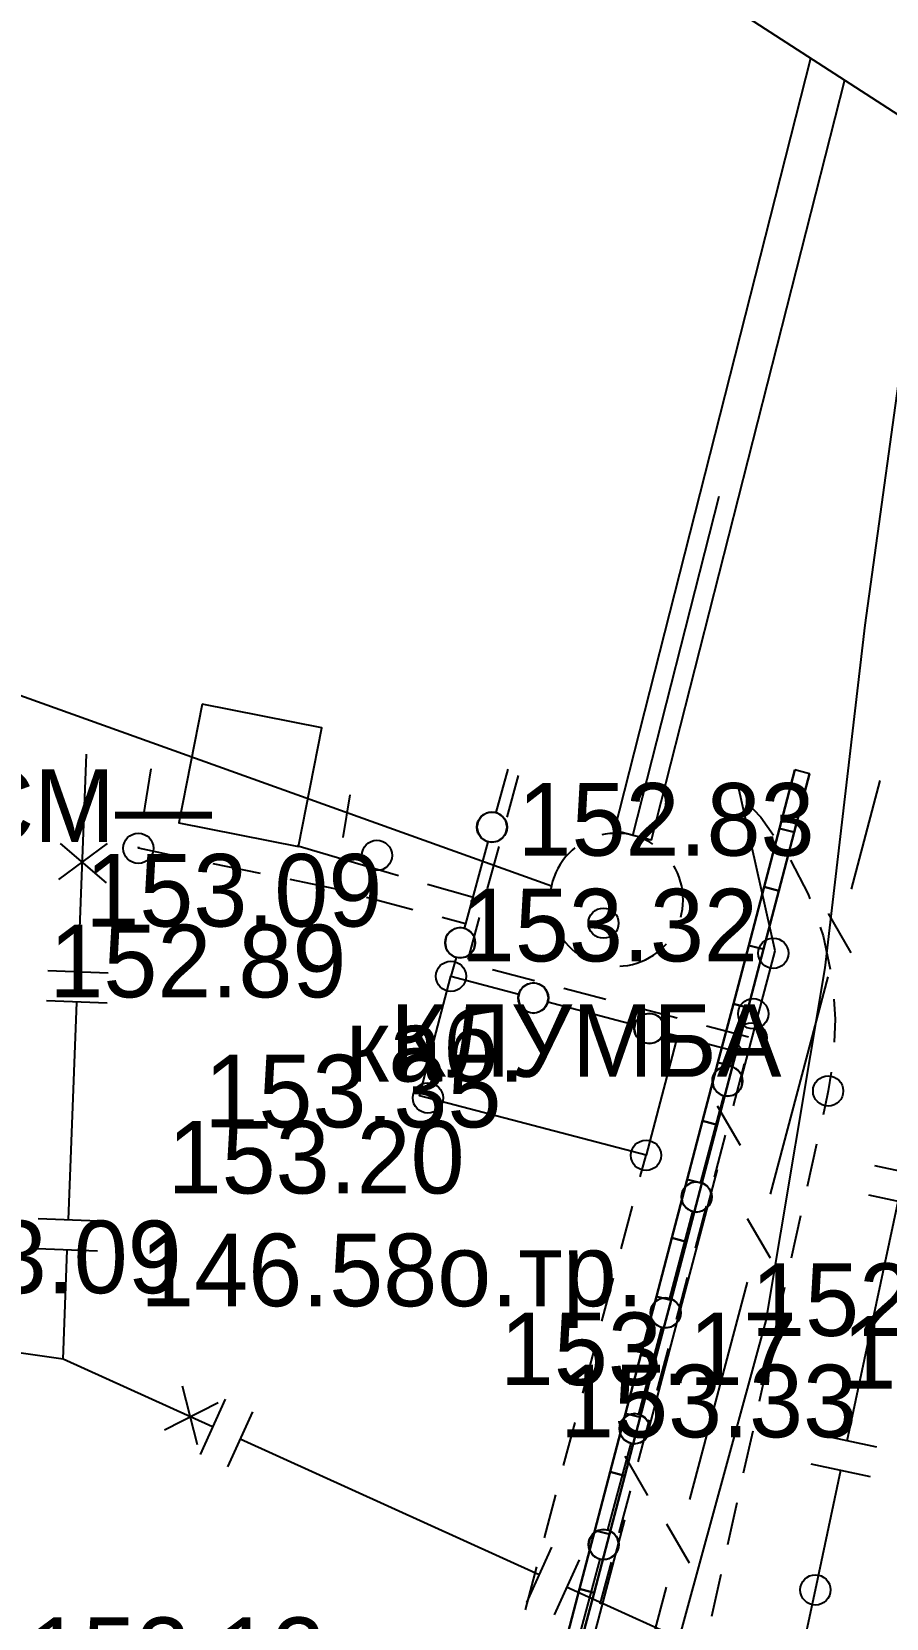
# Model space of a CAD drawing. Header units: metres. Extents: x -2743 to 126, y 13412 to 13916.
# Drawn here: x -1909.77 to -1895.65, y 13706.33 to 13732.56 of the extents above; entities that cross this region are included whole.
import ezdxf

# ---------------------------------------------------------------- set-up
doc = ezdxf.new("R2010")
doc.units = ezdxf.units.M
for name, color, linetype in [('0_геоподоснова', 7, 'Continuous'), ('output[19-22]_3_ДЖКХ-25_01840tp$0$Бортовой камень', 7, 'Continuous'), ('output[19-22]_3_ДЖКХ-25_01840tp$0$Горизонтали', 7, 'Continuous'), ('output[19-22]_3_ДЖКХ-25_01840tp$0$Граница улицы', 7, 'Continuous'), ('output[19-22]_3_ДЖКХ-25_01840tp$0$Здания', 7, 'Continuous'), ('output[19-22]_3_ДЖКХ-25_01840tp$0$Колодцы', 7, 'Continuous'), ('output[19-22]_3_ДЖКХ-25_01840tp$0$Леса и газоны', 7, 'Continuous'), ('output[19-22]_3_ДЖКХ-25_01840tp$0$Ограды', 7, 'Continuous'), ('output[19-22]_3_ДЖКХ-25_01840tp$0$Отдельно стоящее дерево', 7, 'Continuous'), ('output[19-22]_3_ДЖКХ-25_01840tp$0$Светофоры', 7, 'Continuous'), ('output[19-22]_3_ДЖКХ-25_01840tp$0$Топографические объекты', 7, 'Continuous'), ('output[19-22]_3_ДЖКХ-25_01840up$0$Водопровод', 7, 'Continuous'), ('output[19-22]_3_ДЖКХ-25_01840up$0$Газопровод', 7, 'Continuous'), ('output[19-22]_3_ДЖКХ-25_01840up$0$Кабели', 7, 'Continuous'), ('output[19-22]_3_ДЖКХ-25_01840up$0$Кабель связи', 7, 'Continuous'), ('output[19-22]_3_ДЖКХ-25_01840up$0$Кабель электрический', 7, 'Continuous'), ('output[19-22]_brd$0$Граница заказа', 7, 'Continuous')]:
    doc.layers.add(name, color=color, linetype=linetype)

msp = doc.modelspace()

# ---------------------------------------------------------------- linework, layer by layer
at = {"layer": '0_геоподоснова'}
for points in [[(-1897.16, 13720.352), (-1897.414, 13719.385), (-1897.172, 13719.321), (-1896.918, 13720.288), (-1897.16, 13720.352)], [(-1897.414, 13719.385), (-1897.668, 13718.418), (-1897.427, 13718.354), (-1897.172, 13719.321), (-1897.414, 13719.385)], [(-1897.668, 13718.418), (-1897.923, 13717.451), (-1897.681, 13717.387), (-1897.427, 13718.354), (-1897.668, 13718.418)], [(-1897.923, 13717.451), (-1898.177, 13716.483), (-1897.935, 13716.42), (-1897.681, 13717.387), (-1897.923, 13717.451)], [(-1898.177, 13716.483), (-1898.431, 13715.516), (-1898.19, 13715.453), (-1897.935, 13716.42), (-1898.177, 13716.483)], [(-1898.431, 13715.516), (-1898.686, 13714.549), (-1898.444, 13714.486), (-1898.19, 13715.453), (-1898.431, 13715.516)], [(-1898.686, 13714.549), (-1898.94, 13713.582), (-1898.698, 13713.519), (-1898.444, 13714.486), (-1898.686, 13714.549)], [(-1898.94, 13713.582), (-1899.194, 13712.615), (-1898.952, 13712.551), (-1898.698, 13713.519), (-1898.94, 13713.582)], [(-1899.194, 13712.615), (-1899.448, 13711.648), (-1899.207, 13711.584), (-1898.952, 13712.551), (-1899.194, 13712.615)], [(-1899.448, 13711.648), (-1899.703, 13710.681), (-1899.461, 13710.617), (-1899.207, 13711.584), (-1899.448, 13711.648)], [(-1899.703, 13710.681), (-1899.957, 13709.714), (-1899.715, 13709.65), (-1899.461, 13710.617), (-1899.703, 13710.681)], [(-1899.957, 13709.714), (-1900.211, 13708.746), (-1899.97, 13708.683), (-1899.715, 13709.65), (-1899.957, 13709.714)], [(-1900.211, 13708.746), (-1900.466, 13707.779), (-1900.224, 13707.716), (-1899.97, 13708.683), (-1900.211, 13708.746)], [(-1900.466, 13707.779), (-1900.72, 13706.812), (-1900.478, 13706.749), (-1900.224, 13707.716), (-1900.466, 13707.779)], [(-1900.72, 13706.812), (-1900.974, 13705.845), (-1900.733, 13705.782), (-1900.478, 13706.749), (-1900.72, 13706.812)]]:
    msp.add_lwpolyline(points, close=True, dxfattribs=at)
for points in [[(-1897.414, 13719.385), (-1897.16, 13720.352)], [(-1896.918, 13720.288), (-1897.172, 13719.321)], [(-1897.668, 13718.418), (-1897.414, 13719.385)], [(-1897.172, 13719.321), (-1897.427, 13718.354)], [(-1897.414, 13719.385), (-1897.172, 13719.321)], [(-1897.172, 13719.321), (-1897.414, 13719.385)], [(-1897.923, 13717.451), (-1897.668, 13718.418)], [(-1897.668, 13718.418), (-1897.427, 13718.354)], [(-1897.427, 13718.354), (-1897.668, 13718.418)], [(-1897.427, 13718.354), (-1897.681, 13717.387)], [(-1898.177, 13716.483), (-1897.923, 13717.451)], [(-1897.681, 13717.387), (-1897.935, 13716.42)], [(-1897.923, 13717.451), (-1897.681, 13717.387)], [(-1897.681, 13717.387), (-1897.923, 13717.451)], [(-1898.431, 13715.516), (-1898.177, 13716.483)], [(-1897.935, 13716.42), (-1898.19, 13715.453)], [(-1898.177, 13716.483), (-1897.935, 13716.42)], [(-1897.935, 13716.42), (-1898.177, 13716.483)], [(-1898.686, 13714.549), (-1898.431, 13715.516)], [(-1898.431, 13715.516), (-1898.19, 13715.453)], [(-1898.19, 13715.453), (-1898.431, 13715.516)], [(-1898.19, 13715.453), (-1898.444, 13714.486)], [(-1898.94, 13713.582), (-1898.686, 13714.549)], [(-1898.444, 13714.486), (-1898.698, 13713.519)], [(-1898.686, 13714.549), (-1898.444, 13714.486)], [(-1898.444, 13714.486), (-1898.686, 13714.549)], [(-1899.194, 13712.615), (-1898.94, 13713.582)], [(-1898.698, 13713.519), (-1898.952, 13712.551)], [(-1898.94, 13713.582), (-1898.698, 13713.519)], [(-1898.698, 13713.519), (-1898.94, 13713.582)], [(-1899.448, 13711.648), (-1899.194, 13712.615)], [(-1899.194, 13712.615), (-1898.952, 13712.551)], [(-1898.952, 13712.551), (-1899.194, 13712.615)], [(-1898.952, 13712.551), (-1899.207, 13711.584)], [(-1899.703, 13710.681), (-1899.448, 13711.648)], [(-1899.207, 13711.584), (-1899.461, 13710.617)], [(-1899.448, 13711.648), (-1899.207, 13711.584)], [(-1899.207, 13711.584), (-1899.448, 13711.648)], [(-1899.957, 13709.714), (-1899.703, 13710.681)], [(-1899.461, 13710.617), (-1899.715, 13709.65)], [(-1899.703, 13710.681), (-1899.461, 13710.617)], [(-1899.461, 13710.617), (-1899.703, 13710.681)], [(-1900.211, 13708.746), (-1899.957, 13709.714)], [(-1899.715, 13709.65), (-1899.97, 13708.683)], [(-1899.957, 13709.714), (-1899.715, 13709.65)], [(-1899.715, 13709.65), (-1899.957, 13709.714)], [(-1900.466, 13707.779), (-1900.211, 13708.746)], [(-1899.97, 13708.683), (-1900.224, 13707.716)], [(-1900.211, 13708.746), (-1899.97, 13708.683)], [(-1899.97, 13708.683), (-1900.211, 13708.746)], [(-1900.72, 13706.812), (-1900.466, 13707.779)], [(-1900.224, 13707.716), (-1900.478, 13706.749)], [(-1900.466, 13707.779), (-1900.224, 13707.716)], [(-1900.224, 13707.716), (-1900.466, 13707.779)], [(-1900.974, 13705.845), (-1900.72, 13706.812)], [(-1900.478, 13706.749), (-1900.733, 13705.782)], [(-1900.72, 13706.812), (-1900.478, 13706.749)], [(-1900.478, 13706.749), (-1900.72, 13706.812)]]:
    msp.add_lwpolyline(points, dxfattribs=at)
at = {"layer": 'output[19-22]_3_ДЖКХ-25_01840tp$0$Бортовой камень'}
for points in [[(-1907.923, 13719.583), (-1907.795, 13720.368)], [(-1897.965, 13719.826), (-1897.724, 13719.572), (-1897.512, 13719.276)], [(-1907.261, 13718.902), (-1908.008, 13719.057), (-1908.003, 13719.089)], [(-1905.992, 13718.64), (-1906.771, 13718.801)], [(-1897.234, 13718.861), (-1896.941, 13718.3), (-1896.914, 13718.223)], [(-1904.724, 13718.375), (-1904.764, 13718.386), (-1905.502, 13718.539)], [(-1903.472, 13718.041), (-1904.241, 13718.246)], [(-1902.604, 13717.809), (-1902.989, 13717.912)], [(-1896.745, 13717.752), (-1896.695, 13717.612), (-1896.577, 13717.059)], [(-1896.519, 13716.563), (-1896.493, 13716.234), (-1896.51, 13715.85)], [(-1896.56, 13715.354), (-1896.611, 13715.045), (-1896.625, 13714.963), (-1896.694, 13714.652)], [(-1899.714, 13713.626), (-1899.62, 13713.981)], [(-1896.803, 13714.164), (-1896.958, 13713.467)], [(-1900.031, 13712.433), (-1899.842, 13713.143)], [(-1897.066, 13712.979), (-1897.222, 13712.281)], [(-1900.348, 13711.239), (-1900.159, 13711.949)], [(-1897.33, 13711.793), (-1897.485, 13711.096)], [(-1900.664, 13710.046), (-1900.476, 13710.756)], [(-1897.594, 13710.608), (-1897.749, 13709.911)], [(-1900.981, 13708.853), (-1900.792, 13709.563)], [(-1897.857, 13709.423), (-1898.013, 13708.725)], [(-1901.298, 13707.659), (-1901.109, 13708.369)], [(-1898.121, 13708.237), (-1898.276, 13707.54)], [(-1901.614, 13706.466), (-1901.426, 13707.176)], [(-1898.385, 13707.052), (-1898.54, 13706.354)]]:
    msp.add_lwpolyline(points, dxfattribs=at)
at = {"layer": 'output[19-22]_3_ДЖКХ-25_01840tp$0$Горизонтали'}
for centre in [(-1908.008, 13719.057), (-1902.843, 13716.941), (-1897.876, 13715.922), (-1896.611, 13715.045), (-1903.224, 13714.93), (-1899.62, 13713.981)]:
    msp.add_circle(centre, 0.25, dxfattribs=at)
at = {"layer": 'output[19-22]_3_ДЖКХ-25_01840tp$0$Граница улицы'}
for points in [[(-1901.916, 13719.57), (-1901.726, 13720.262)], [(-1904.516, 13719.943), (-1904.629, 13719.234)], [(-1902.238, 13718.395), (-1902.048, 13719.088)], [(-1904.707, 13718.74), (-1904.764, 13718.386)], [(-1902.561, 13717.221), (-1902.371, 13717.913)], [(-1901.461, 13716.866), (-1902.155, 13717.049)], [(-1900.284, 13716.556), (-1900.978, 13716.739)], [(-1899.106, 13716.246), (-1899.8, 13716.429)], [(-1897.928, 13715.936), (-1898.622, 13716.118)], [(-1898.176, 13714.798), (-1897.991, 13715.491)], [(-1898.491, 13713.621), (-1898.305, 13714.315)], [(-1898.805, 13712.445), (-1898.62, 13713.138)], [(-1899.119, 13711.268), (-1898.934, 13711.961)], [(-1899.434, 13710.091), (-1899.248, 13710.785)], [(-1899.748, 13708.915), (-1899.563, 13709.608)], [(-1900.062, 13707.738), (-1899.877, 13708.432)], [(-1900.377, 13706.562), (-1900.191, 13707.255)]]:
    msp.add_lwpolyline(points, dxfattribs=at)
at = {"layer": 'output[19-22]_3_ДЖКХ-25_01840tp$0$Здания'}
msp.add_lwpolyline([(-1906.952, 13721.438), (-1907.338, 13719.478), (-1905.362, 13719.088), (-1904.976, 13721.048), (-1906.952, 13721.438)], dxfattribs=at)
at = {"layer": 'output[19-22]_3_ДЖКХ-25_01840tp$0$Колодцы'}
for centre in [(-1900.323, 13717.819), (-1897.516, 13717.322)]:
    msp.add_circle(centre, 0.25, dxfattribs=at)
at = {"layer": 'output[19-22]_3_ДЖКХ-25_01840tp$0$Ограды'}
for points in [[(-1901.904, 13720.364), (-1902.1, 13719.649)], [(-1902.232, 13719.166), (-1902.604, 13717.809), (-1902.624, 13717.736)], [(-1902.757, 13717.254), (-1902.843, 13716.941), (-1901.723, 13716.646)], [(-1901.24, 13716.519), (-1899.806, 13716.141)], [(-1899.322, 13716.014), (-1899.1, 13715.955), (-1898.141, 13715.703), (-1898.209, 13715.45)], [(-1898.338, 13714.967), (-1898.721, 13713.535)], [(-1898.85, 13713.052), (-1899.232, 13711.619)], [(-1899.362, 13711.136), (-1899.744, 13709.703)], [(-1899.873, 13709.22), (-1900.256, 13707.788)], [(-1900.385, 13707.305), (-1900.768, 13705.872)]]:
    msp.add_lwpolyline(points, dxfattribs=at)
for points in [[(-1901.916, 13719.407), (-1901.936, 13719.505), (-1901.989, 13719.584), (-1902.069, 13719.638), (-1902.166, 13719.657), (-1902.263, 13719.638), (-1902.343, 13719.584), (-1902.396, 13719.505), (-1902.416, 13719.407), (-1902.396, 13719.31), (-1902.343, 13719.231), (-1902.263, 13719.177), (-1902.166, 13719.157), (-1902.069, 13719.177), (-1901.989, 13719.231), (-1901.936, 13719.31), (-1901.916, 13719.407)], [(-1902.441, 13717.495), (-1902.46, 13717.593), (-1902.514, 13717.672), (-1902.593, 13717.726), (-1902.691, 13717.745), (-1902.788, 13717.726), (-1902.867, 13717.672), (-1902.921, 13717.593), (-1902.941, 13717.495), (-1902.921, 13717.398), (-1902.867, 13717.318), (-1902.788, 13717.265), (-1902.691, 13717.245), (-1902.593, 13717.265), (-1902.514, 13717.318), (-1902.46, 13717.398), (-1902.441, 13717.495)], [(-1901.231, 13716.582), (-1901.251, 13716.68), (-1901.305, 13716.759), (-1901.384, 13716.813), (-1901.481, 13716.832), (-1901.579, 13716.813), (-1901.658, 13716.759), (-1901.712, 13716.68), (-1901.731, 13716.582), (-1901.712, 13716.485), (-1901.658, 13716.406), (-1901.579, 13716.352), (-1901.481, 13716.332), (-1901.384, 13716.352), (-1901.305, 13716.406), (-1901.251, 13716.485), (-1901.231, 13716.582)], [(-1899.314, 13716.078), (-1899.334, 13716.175), (-1899.387, 13716.254), (-1899.467, 13716.308), (-1899.564, 13716.328), (-1899.661, 13716.308), (-1899.741, 13716.254), (-1899.794, 13716.175), (-1899.814, 13716.078), (-1899.794, 13715.98), (-1899.741, 13715.901), (-1899.661, 13715.847), (-1899.564, 13715.828), (-1899.467, 13715.847), (-1899.387, 13715.901), (-1899.334, 13715.98), (-1899.314, 13716.078)], [(-1898.024, 13715.208), (-1898.043, 13715.306), (-1898.097, 13715.385), (-1898.176, 13715.439), (-1898.274, 13715.458), (-1898.371, 13715.439), (-1898.45, 13715.385), (-1898.504, 13715.306), (-1898.524, 13715.208), (-1898.504, 13715.111), (-1898.45, 13715.032), (-1898.371, 13714.978), (-1898.274, 13714.958), (-1898.176, 13714.978), (-1898.097, 13715.032), (-1898.043, 13715.111), (-1898.024, 13715.208)], [(-1898.535, 13713.293), (-1898.555, 13713.39), (-1898.609, 13713.47), (-1898.688, 13713.523), (-1898.785, 13713.543), (-1898.883, 13713.523), (-1898.962, 13713.47), (-1899.016, 13713.39), (-1899.035, 13713.293), (-1899.016, 13713.196), (-1898.962, 13713.116), (-1898.883, 13713.062), (-1898.785, 13713.043), (-1898.688, 13713.062), (-1898.609, 13713.116), (-1898.555, 13713.196), (-1898.535, 13713.293)], [(-1899.047, 13711.377), (-1899.067, 13711.475), (-1899.12, 13711.554), (-1899.2, 13711.608), (-1899.297, 13711.627), (-1899.394, 13711.608), (-1899.474, 13711.554), (-1899.527, 13711.475), (-1899.547, 13711.377), (-1899.527, 13711.28), (-1899.474, 13711.2), (-1899.394, 13711.147), (-1899.297, 13711.127), (-1899.2, 13711.147), (-1899.12, 13711.2), (-1899.067, 13711.28), (-1899.047, 13711.377)], [(-1899.559, 13709.462), (-1899.579, 13709.559), (-1899.632, 13709.638), (-1899.712, 13709.692), (-1899.809, 13709.712), (-1899.906, 13709.692), (-1899.986, 13709.638), (-1900.039, 13709.559), (-1900.059, 13709.462), (-1900.039, 13709.364), (-1899.986, 13709.285), (-1899.906, 13709.231), (-1899.809, 13709.212), (-1899.712, 13709.231), (-1899.632, 13709.285), (-1899.579, 13709.364), (-1899.559, 13709.462)], [(-1900.071, 13707.546), (-1900.09, 13707.643), (-1900.144, 13707.723), (-1900.223, 13707.776), (-1900.321, 13707.796), (-1900.418, 13707.776), (-1900.497, 13707.723), (-1900.551, 13707.643), (-1900.571, 13707.546), (-1900.551, 13707.449), (-1900.497, 13707.369), (-1900.418, 13707.316), (-1900.321, 13707.296), (-1900.223, 13707.316), (-1900.144, 13707.369), (-1900.09, 13707.449), (-1900.071, 13707.546)]]:
    msp.add_lwpolyline(points, close=True, dxfattribs=at)
for centre in [(-1902.166, 13719.407), (-1902.166, 13719.407), (-1902.691, 13717.495), (-1902.691, 13717.495), (-1901.481, 13716.582), (-1901.481, 13716.582), (-1899.564, 13716.078), (-1899.564, 13716.078), (-1898.274, 13715.208), (-1898.274, 13715.208), (-1898.785, 13713.293), (-1898.785, 13713.293), (-1899.297, 13711.377), (-1899.297, 13711.377), (-1899.809, 13709.462), (-1899.809, 13709.462), (-1900.321, 13707.546), (-1900.321, 13707.546)]:
    msp.add_circle(centre, 0.25, dxfattribs=at)
at = {"layer": 'output[19-22]_3_ДЖКХ-25_01840tp$0$Отдельно стоящее дерево'}
msp.add_circle((-1904.066, 13718.939), 0.25, dxfattribs=at)
at = {"layer": 'output[19-22]_3_ДЖКХ-25_01840tp$0$Светофоры'}
msp.add_circle((-1897.849, 13716.321), 0.25, dxfattribs=at)
at = {"layer": 'output[19-22]_3_ДЖКХ-25_01840tp$0$Топографические объекты'}
msp.add_lwpolyline([(-1899.1, 13715.955), (-1899.62, 13713.981), (-1903.363, 13714.967), (-1902.843, 13716.941)], dxfattribs=at)
at = {"layer": 'output[19-22]_3_ДЖКХ-25_01840up$0$Водопровод'}
for points in [[(-1896.34, 13731.759), (-1899.533, 13719.194), (-1900.143, 13719.349), (-1896.898, 13732.12)], [(-1919.909, 13725.156), (-1901.183, 13718.438)], [(-1899.838, 13719.271), (-1898.413, 13724.879)], [(-1899.506, 13719.125), (-1899.555, 13719.156), (-1899.622, 13719.192), (-1899.692, 13719.223), (-1899.764, 13719.25), (-1899.838, 13719.271), (-1899.913, 13719.288), (-1899.989, 13719.299), (-1900.066, 13719.304), (-1900.142, 13719.304), (-1900.219, 13719.299), (-1900.295, 13719.289), (-1900.351, 13719.277)], [(-1900.797, 13719.062), (-1900.841, 13719.025), (-1900.896, 13718.972), (-1900.948, 13718.915), (-1900.996, 13718.855), (-1901.039, 13718.791), (-1901.077, 13718.725), (-1901.111, 13718.656), (-1901.14, 13718.585), (-1901.164, 13718.512), (-1901.183, 13718.438), (-1901.197, 13718.362), (-1901.203, 13718.305)], [(-1899.047, 13717.917), (-1899.033, 13717.972), (-1899.019, 13718.048), (-1899.011, 13718.124), (-1899.008, 13718.201), (-1899.01, 13718.278), (-1899.018, 13718.354), (-1899.031, 13718.43), (-1899.05, 13718.504), (-1899.073, 13718.577), (-1899.101, 13718.649), (-1899.135, 13718.718), (-1899.163, 13718.767)], [(-1901.136, 13717.814), (-1901.115, 13717.761), (-1901.081, 13717.692), (-1901.043, 13717.625), (-1901, 13717.562), (-1900.953, 13717.501), (-1900.902, 13717.444), (-1900.847, 13717.39), (-1900.788, 13717.341), (-1900.726, 13717.295), (-1900.661, 13717.254), (-1900.594, 13717.218), (-1900.542, 13717.195)], [(-1899.629, 13717.215), (-1899.561, 13717.25), (-1899.496, 13717.291), (-1899.434, 13717.336), (-1899.375, 13717.385), (-1899.32, 13717.438), (-1899.281, 13717.48)], [(-1900.054, 13717.107), (-1899.997, 13717.111), (-1899.921, 13717.121), (-1899.846, 13717.137), (-1899.772, 13717.158), (-1899.7, 13717.184), (-1899.629, 13717.215)]]:
    msp.add_lwpolyline(points, dxfattribs=at)
at = {"layer": 'output[19-22]_3_ДЖКХ-25_01840up$0$Газопровод'}
for points in [[(-1909.005, 13717.014), (-1908.867, 13720.615)], [(-1909.321, 13718.539), (-1908.518, 13719.136)], [(-1909.3, 13719.138), (-1908.541, 13718.486)], [(-1908.506, 13716.994), (-1909.505, 13717.033)], [(-1908.525, 13716.495), (-1909.524, 13716.533)], [(-1909.163, 13712.913), (-1909.025, 13716.514)], [(-1894.859, 13713.6), (-1895.837, 13713.809)], [(-1896.295, 13709.262), (-1895.452, 13713.215)], [(-1894.963, 13713.111), (-1895.941, 13713.32)], [(-1908.664, 13712.894), (-1909.663, 13712.932)], [(-1908.683, 13712.394), (-1909.682, 13712.433)], [(-1909.252, 13710.613), (-1909.183, 13712.413)], [(-1909.252, 13710.613), (-1911.265, 13710.897)], [(-1906.782, 13709.493), (-1909.252, 13710.613)], [(-1907.031, 13709.195), (-1907.281, 13710.163)], [(-1907.578, 13709.441), (-1906.688, 13709.897)], [(-1906.576, 13709.948), (-1906.989, 13709.037)], [(-1906.121, 13709.741), (-1906.534, 13708.831)], [(-1901.388, 13707.046), (-1906.327, 13709.286)], [(-1895.806, 13709.157), (-1896.784, 13709.366)], [(-1895.911, 13708.668), (-1896.889, 13708.877)], [(-1896.821, 13706.796), (-1896.4, 13708.773)], [(-1901.182, 13707.501), (-1901.595, 13706.59)], [(-1900.726, 13707.294), (-1901.139, 13706.384)], [(-1898.463, 13705.719), (-1900.933, 13706.839)], [(-1897.09, 13705.54), (-1896.821, 13706.796)]]:
    msp.add_lwpolyline(points, dxfattribs=at)
msp.add_circle((-1896.821, 13706.796), 0.25, dxfattribs=at)
at = {"layer": 'output[19-22]_3_ДЖКХ-25_01840up$0$Кабели'}
msp.add_lwpolyline([(-1900.708, 13700), (-1899.81, 13703.288), (-1897.636, 13711.25), (-1896.66, 13717.078), (-1896, 13722.744), (-1895.289, 13727.894), (-1895.069, 13730.938)], dxfattribs=at)
at = {"layer": 'output[19-22]_3_ДЖКХ-25_01840up$0$Кабель связи'}
for points in [[(-1897.485, 13717.363), (-1898.101, 13720.117)], [(-1895.754, 13720.177), (-1896.23, 13718.38)], [(-1896.611, 13717.979), (-1896.234, 13717.331)], [(-1898.058, 13715.194), (-1897.485, 13717.363)], [(-1896.614, 13716.93), (-1897.567, 13713.336)], [(-1898.061, 13714.145), (-1898.438, 13714.793)], [(-1899.586, 13709.407), (-1898.441, 13713.744)], [(-1897.947, 13712.935), (-1897.571, 13712.287)], [(-1897.951, 13711.886), (-1898.904, 13708.291)], [(-1899.589, 13708.358), (-1899.967, 13709.005)], [(-1901.115, 13703.619), (-1899.97, 13707.956)], [(-1899.284, 13707.89), (-1898.907, 13707.242)], [(-1899.288, 13706.841), (-1900.24, 13703.247)]]:
    msp.add_lwpolyline(points, dxfattribs=at)
at = {"layer": 'output[19-22]_3_ДЖКХ-25_01840up$0$Кабель электрический'}
for points in [[(-1905.389, 13719.102), (-1903.861, 13718.649), (-1903.711, 13718.606)], [(-1903.231, 13718.466), (-1902.495, 13718.252)]]:
    msp.add_lwpolyline(points, dxfattribs=at)
at = {"layer": 'output[19-22]_brd$0$Граница заказа'}
msp.add_lwpolyline([(-1822.934, 13684.319), (-1935.676, 13757.181)], dxfattribs=at)

# ---------------------------------------------------------------- texts
at = {"layer": 'output[19-22]_3_ДЖКХ-25_01840tp$0$Горизонтали'}
for s, p in [('153.09', (-1908.885, 13717.763)), ('153.32', (-1902.679, 13717.187)), ('152.89', (-1909.479, 13716.593)), ('153.35', (-1906.917, 13714.443)), ('153.20', (-1907.525, 13713.35)), ('153.09', (-1912.2, 13711.701)), ('152.76', (-1897.885, 13710.995)), ('153.17', (-1902.035, 13710.182)), ('152.72', (-1896.377, 13710.124)), ('153.33', (-1901.041, 13709.319)), ('153.12', (-1909.827, 13705.141))]:
    msp.add_text(s, height=1.2, dxfattribs=at).set_placement(p)
at = {"layer": 'output[19-22]_3_ДЖКХ-25_01840tp$0$Здания'}
msp.add_text('СМ—', height=1.2, dxfattribs=at).set_placement((-1910.889, 13719.162))
at = {"layer": 'output[19-22]_3_ДЖКХ-25_01840tp$0$Колодцы'}
msp.add_text('152.83', height=1.2, dxfattribs=at).set_placement((-1901.743, 13718.935))
at = {"layer": 'output[19-22]_3_ДЖКХ-25_01840tp$0$Леса и газоны'}
msp.add_text('КЛУМБА', height=1.2, dxfattribs=at).set_placement((-1903.848, 13715.279))
at = {"layer": 'output[19-22]_3_ДЖКХ-25_01840up$0$Кабели'}
msp.add_text('146.58о.тр.', height=1.2, dxfattribs=at).set_placement((-1907.978, 13711.486))
at = {"layer": 'output[19-22]_3_ДЖКХ-25_01840up$0$Кабель электрический'}
msp.add_text('каб.', height=1.2, dxfattribs=at).set_placement((-1904.578, 13715.201))
msp.add_text('каб.', height=1.2, dxfattribs=at).set_placement((-1904.578, 13715.201))

doc.saveas('drawing.dxf')
